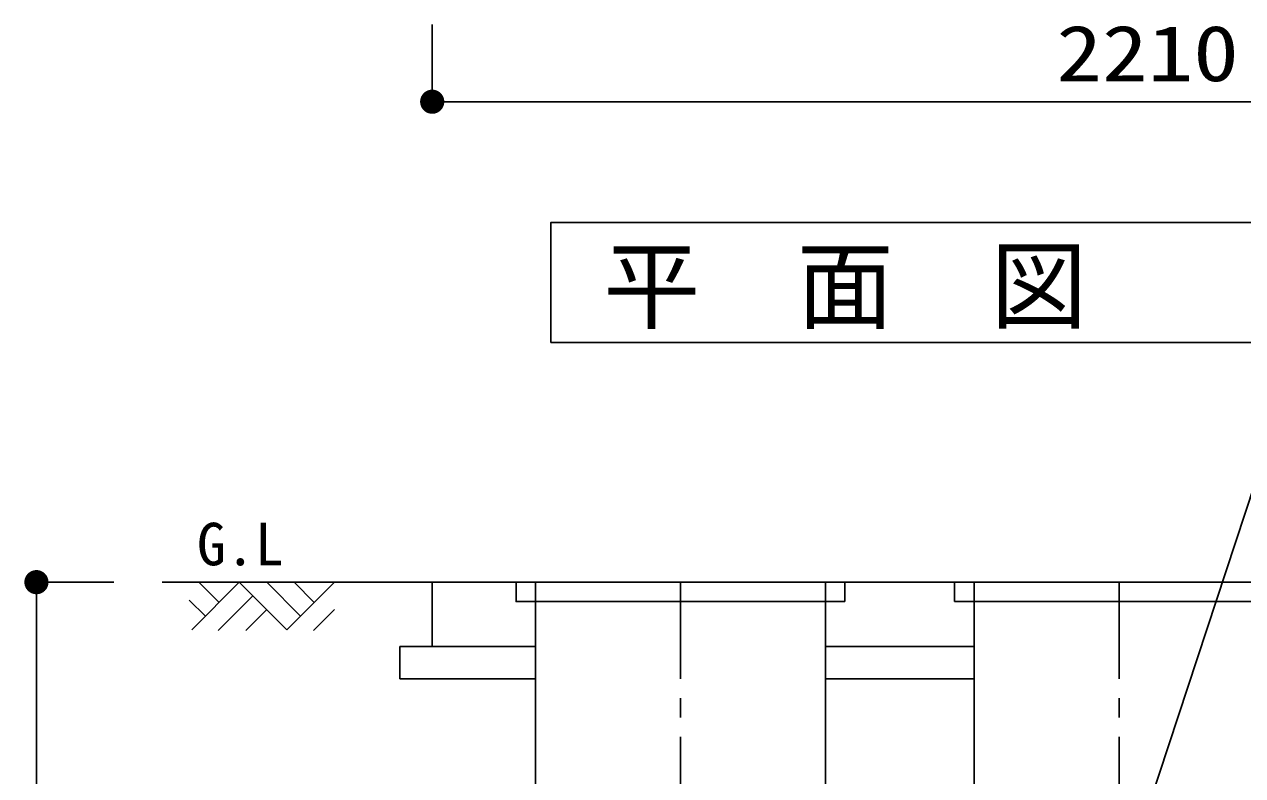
# Model space of a CAD drawing. Units: millimetres, scale not verified. Extents: x -22790 to 8910, y -6308 to 6308.
# Drawn here: x -6827 to -4938, y -1650 to -485 of the extents above; entities that cross this region are included whole.
import ezdxf
from ezdxf.enums import TextEntityAlignment as Align

# ---------------------------------------------------------------- set-up
doc = ezdxf.new("R2010")
doc.units = ezdxf.units.MM
doc.header["$LTSCALE"] = 30
doc.linetypes.add('CHAIN1', pattern=[8, 5, -1, 1, -1])
for name, color, linetype, lineweight in [('0-1_空気管', 3, 'Continuous', 25), ('0-2_機器', 3, 'Continuous', 25), ('0-3_製作', 4, 'Continuous', 25), ('0-F_00クル-フ-6寸法', 132, 'Continuous', 25)]:
    doc.layers.add(name, color=color, linetype=linetype, lineweight=lineweight)
doc.styles.add('ＭＳ ゴシック', font='')
doc.styles.get('ＭＳ ゴシック').set_extended_font_data('MS Gothic')

msp = doc.modelspace()

# ---------------------------------------------------------------- linework, layer by layer
at = {"layer": '0-1_空気管'}
for p, q in [((-4919.02, -1197.79), (-5120.42, -1808.76)), ((-6525.32, -1381.81), (-6556.78, -1350.36)), ((-6398.77, -1403.03), (-6451.44, -1350.36)), ((-6346.1, -1350.36), (-6419.98, -1424.24)), ((-6377.55, -1381.81), (-6409.01, -1350.36)), ((-6085.13, -1350.32), (-4119.78, -1350.32)), ((-6034.65, -1685.32), (-6034.65, -1350.32)), ((-5584.92, -1350.32), (-5584.92, -1685.32)), ((-5554.78, -1350.32), (-5554.78, -1380.32)), ((-5384.78, -1350.32), (-5384.78, -1380.32)), ((-5354.65, -1685.32), (-5354.65, -1350.32)), ((-6546.54, -1403.03), (-6571.55, -1378.01)), ((-6472.65, -1371.57), (-6526.44, -1425.36)), ((-6451.44, -1392.78), (-6484.01, -1425.36)), ((-6346.1, -1392.78), (-6378.67, -1425.36)), ((-5384.78, -1380.32), (-4874.78, -1380.32))]:
    msp.add_line(p, q, dxfattribs=at)
at = {"layer": '0-1_空気管', "linetype": 'CHAIN1'}
for p, q in [((-5809.78, -1350.32), (-5809.78, -1701.54)), ((-5129.78, -1350.32), (-5129.78, -1701.54))]:
    msp.add_line(p, q, dxfattribs=at)
at = {"layer": '0-1_空気管', "color": 2}
for p, q in [((-5584.92, -1450.32), (-5354.65, -1450.32)), ((-5584.92, -1500.32), (-5354.65, -1500.32))]:
    msp.add_line(p, q, dxfattribs=at)
at = {"layer": '0-1_空気管'}
for points in [[(-6419.98, -1424.24), (-6493.86, -1350.36), (-6567.75, -1424.24)], [(-6064.78, -1350.32), (-6064.78, -1380.32), (-5554.78, -1380.32)]]:
    msp.add_lwpolyline(points, dxfattribs=at)
at = {"layer": '0-2_機器', "color": 2}
for p, q in [((-3627.65, -1350.32), (-6613.3, -1350.36)), ((-6194.78, -1450.32), (-6194.78, -1350.32)), ((-6244.78, -1500.32), (-6244.78, -1450.32)), ((-6034.65, -1450.32), (-6244.78, -1450.32)), ((-6034.65, -1500.32), (-6244.78, -1500.32))]:
    msp.add_line(p, q, dxfattribs=at)
at = {"layer": '0-2_機器'}
msp.add_lwpolyline([(-3981.31, -978.58), (-3981.31, -792.27), (-6010.64, -792.27), (-6010.64, -978.58)], close=True, dxfattribs=at)
at = {"layer": '0-3_製作', "color": 3}
msp.add_line((-6034.65, -1410.32), (-6034.65, -1682.12), dxfattribs=at)
at = {"layer": '0-F_00クル-フ-6寸法', "color": 4}
for p, q in [((-6194.78, -485.16), (-6194.78, -605.16)), ((-6194.78, -605.16), (-3984.82, -605.16)), ((-6688.45, -1350.32), (-6808.45, -1350.32)), ((-6808.45, -1350.32), (-6808.45, -1930.32))]:
    msp.add_line(p, q, dxfattribs=at)
at = {"layer": '0-F_00クル-フ-6寸法'}
for points in [[(-6194.78, -605.16), (-6213.53, -605.16), (-6213.38, -602.81)], [(-6194.78, -605.16), (-6213.38, -602.81), (-6212.94, -600.49)], [(-6194.78, -605.16), (-6212.94, -600.49), (-6212.22, -598.25)], [(-6194.78, -605.16), (-6212.22, -598.25), (-6211.21, -596.12)], [(-6194.78, -605.16), (-6211.21, -596.12), (-6209.95, -594.14)], [(-6194.78, -605.16), (-6209.95, -594.14), (-6208.45, -592.32)], [(-6194.78, -605.16), (-6208.45, -592.32), (-6206.73, -590.71)], [(-6194.78, -605.16), (-6206.73, -590.71), (-6204.83, -589.33)], [(-6194.78, -605.16), (-6204.83, -589.33), (-6202.77, -588.19)], [(-6194.78, -605.16), (-6202.77, -588.19), (-6200.58, -587.32)], [(-6194.78, -605.16), (-6200.58, -587.32), (-6198.3, -586.74)], [(-6194.78, -605.16), (-6198.3, -586.74), (-6195.96, -586.44)], [(-6194.78, -605.16), (-6195.96, -586.44), (-6193.61, -586.44)], [(-6194.78, -605.16), (-6193.61, -586.44), (-6191.27, -586.74)], [(-6194.78, -605.16), (-6191.27, -586.74), (-6188.99, -587.32)], [(-6194.78, -605.16), (-6188.99, -587.32), (-6186.8, -588.19)], [(-6194.78, -605.16), (-6186.8, -588.19), (-6184.74, -589.33)], [(-6194.78, -605.16), (-6184.74, -589.33), (-6182.83, -590.71)], [(-6194.78, -605.16), (-6182.83, -590.71), (-6181.11, -592.32)], [(-6194.78, -605.16), (-6181.11, -592.32), (-6179.61, -594.14)], [(-6194.78, -605.16), (-6179.61, -594.14), (-6178.35, -596.12)], [(-6194.78, -605.16), (-6178.35, -596.12), (-6177.35, -598.25)], [(-6194.78, -605.16), (-6177.35, -598.25), (-6176.62, -600.49)], [(-6194.78, -605.16), (-6176.62, -600.49), (-6176.18, -602.81)], [(-6194.78, -605.16), (-6176.18, -602.81), (-6176.03, -605.16)], [(-6194.78, -605.16), (-6213.38, -607.51), (-6213.53, -605.16)], [(-6194.78, -605.16), (-6212.94, -609.82), (-6213.38, -607.51)], [(-6194.78, -605.16), (-6212.22, -612.06), (-6212.94, -609.82)], [(-6194.78, -605.16), (-6211.21, -614.19), (-6212.22, -612.06)], [(-6194.78, -605.16), (-6209.95, -616.18), (-6211.21, -614.19)], [(-6194.78, -605.16), (-6208.45, -617.99), (-6209.95, -616.18)], [(-6194.78, -605.16), (-6206.73, -619.6), (-6208.45, -617.99)], [(-6194.78, -605.16), (-6204.83, -620.99), (-6206.73, -619.6)], [(-6194.78, -605.16), (-6202.77, -622.12), (-6204.83, -620.99)], [(-6194.78, -605.16), (-6200.58, -622.99), (-6202.77, -622.12)], [(-6194.78, -605.16), (-6198.3, -623.57), (-6200.58, -622.99)], [(-6194.78, -605.16), (-6195.96, -623.87), (-6198.3, -623.57)], [(-6194.78, -605.16), (-6193.61, -623.87), (-6195.96, -623.87)], [(-6194.78, -605.16), (-6191.27, -623.57), (-6193.61, -623.87)], [(-6194.78, -605.16), (-6188.99, -622.99), (-6191.27, -623.57)], [(-6194.78, -605.16), (-6186.8, -622.12), (-6188.99, -622.99)], [(-6194.78, -605.16), (-6184.74, -620.99), (-6186.8, -622.12)], [(-6194.78, -605.16), (-6182.83, -619.6), (-6184.74, -620.99)], [(-6194.78, -605.16), (-6181.11, -617.99), (-6182.83, -619.6)], [(-6194.78, -605.16), (-6179.61, -616.18), (-6181.11, -617.99)], [(-6194.78, -605.16), (-6178.35, -614.19), (-6179.61, -616.18)], [(-6194.78, -605.16), (-6177.35, -612.06), (-6178.35, -614.19)], [(-6194.78, -605.16), (-6176.62, -609.82), (-6177.35, -612.06)], [(-6194.78, -605.16), (-6176.18, -607.51), (-6176.62, -609.82)], [(-6194.78, -605.16), (-6176.03, -605.16), (-6176.18, -607.51)], [(-6808.45, -1350.32), (-6825.42, -1342.34), (-6824.29, -1340.28)], [(-6808.45, -1350.32), (-6824.29, -1340.28), (-6822.9, -1338.37)], [(-6808.45, -1350.32), (-6822.9, -1338.37), (-6821.29, -1336.65)], [(-6808.45, -1350.32), (-6821.29, -1336.65), (-6819.48, -1335.15)], [(-6808.45, -1350.32), (-6819.48, -1335.15), (-6817.49, -1333.89)], [(-6808.45, -1350.32), (-6817.49, -1333.89), (-6815.36, -1332.89)], [(-6808.45, -1350.32), (-6815.36, -1332.89), (-6813.12, -1332.16)], [(-6808.45, -1350.32), (-6813.12, -1332.16), (-6810.8, -1331.72)], [(-6808.45, -1350.32), (-6810.8, -1331.72), (-6808.45, -1331.57)], [(-6808.45, -1350.32), (-6808.45, -1331.57), (-6806.1, -1331.72)], [(-6808.45, -1350.32), (-6806.1, -1331.72), (-6803.79, -1332.16)], [(-6808.45, -1350.32), (-6803.79, -1332.16), (-6801.55, -1332.89)], [(-6808.45, -1350.32), (-6801.55, -1332.89), (-6799.42, -1333.89)], [(-6808.45, -1350.32), (-6799.42, -1333.89), (-6797.43, -1335.15)], [(-6808.45, -1350.32), (-6797.43, -1335.15), (-6795.62, -1336.65)], [(-6808.45, -1350.32), (-6795.62, -1336.65), (-6794.01, -1338.37)], [(-6808.45, -1350.32), (-6794.01, -1338.37), (-6792.62, -1340.28)], [(-6808.45, -1350.32), (-6792.62, -1340.28), (-6791.49, -1342.34)], [(-6808.45, -1350.32), (-6827.17, -1349.14), (-6826.87, -1346.81)], [(-6808.45, -1350.32), (-6827.17, -1351.5), (-6827.17, -1349.14)], [(-6808.45, -1350.32), (-6826.87, -1353.84), (-6827.17, -1351.5)], [(-6808.45, -1350.32), (-6826.87, -1346.81), (-6826.29, -1344.53)], [(-6808.45, -1350.32), (-6826.29, -1356.12), (-6826.87, -1353.84)], [(-6808.45, -1350.32), (-6826.29, -1344.53), (-6825.42, -1342.34)], [(-6808.45, -1350.32), (-6825.42, -1358.31), (-6826.29, -1356.12)], [(-6808.45, -1350.32), (-6824.29, -1360.37), (-6825.42, -1358.31)], [(-6808.45, -1350.32), (-6822.9, -1362.27), (-6824.29, -1360.37)], [(-6808.45, -1350.32), (-6821.29, -1363.99), (-6822.9, -1362.27)], [(-6808.45, -1350.32), (-6819.48, -1365.49), (-6821.29, -1363.99)], [(-6808.45, -1350.32), (-6817.49, -1366.75), (-6819.48, -1365.49)], [(-6808.45, -1350.32), (-6815.36, -1367.76), (-6817.49, -1366.75)], [(-6808.45, -1350.32), (-6813.12, -1368.48), (-6815.36, -1367.76)], [(-6808.45, -1350.32), (-6810.8, -1368.92), (-6813.12, -1368.48)], [(-6808.45, -1350.32), (-6808.45, -1369.07), (-6810.8, -1368.92)], [(-6808.45, -1350.32), (-6791.49, -1342.34), (-6790.62, -1344.53)], [(-6808.45, -1350.32), (-6790.62, -1344.53), (-6790.04, -1346.81)], [(-6808.45, -1350.32), (-6790.04, -1346.81), (-6789.74, -1349.14)], [(-6808.45, -1350.32), (-6789.74, -1349.14), (-6789.74, -1351.5)], [(-6808.45, -1350.32), (-6806.1, -1368.92), (-6808.45, -1369.07)], [(-6808.45, -1350.32), (-6803.79, -1368.48), (-6806.1, -1368.92)], [(-6808.45, -1350.32), (-6801.55, -1367.76), (-6803.79, -1368.48)], [(-6808.45, -1350.32), (-6799.42, -1366.75), (-6801.55, -1367.76)], [(-6808.45, -1350.32), (-6797.43, -1365.49), (-6799.42, -1366.75)], [(-6808.45, -1350.32), (-6795.62, -1363.99), (-6797.43, -1365.49)], [(-6808.45, -1350.32), (-6794.01, -1362.27), (-6795.62, -1363.99)], [(-6808.45, -1350.32), (-6792.62, -1360.37), (-6794.01, -1362.27)], [(-6808.45, -1350.32), (-6791.49, -1358.31), (-6792.62, -1360.37)], [(-6808.45, -1350.32), (-6790.62, -1356.12), (-6791.49, -1358.31)], [(-6808.45, -1350.32), (-6790.04, -1353.84), (-6790.62, -1356.12)], [(-6808.45, -1350.32), (-6789.74, -1351.5), (-6790.04, -1353.84)]]:
    msp.add_solid(points, dxfattribs=at)

# ---------------------------------------------------------------- texts
at = {"layer": '0-1_空気管', "color": 4, "style": 'ＭＳ ゴシック'}
msp.add_text('G.L', height=65.98, dxfattribs=at).set_placement((-6559.59, -1343.99), align=Align.BOTTOM_LEFT)
at = {"layer": '0-2_機器', "color": 4, "style": 'ＭＳ ゴシック'}
msp.add_text('平\u3000面\u3000図', height=110, dxfattribs=at).set_placement((-5929.39, -978.55), align=Align.BOTTOM_LEFT)
at = {"layer": '0-F_00クル-フ-6寸法', "color": 3, "style": 'ＭＳ ゴシック', "width": 1.2}
msp.add_text('2210', height=86.66, dxfattribs=at).set_placement((-5226.94, -599.31), align=Align.BOTTOM_LEFT)

doc.saveas('drawing.dxf')
